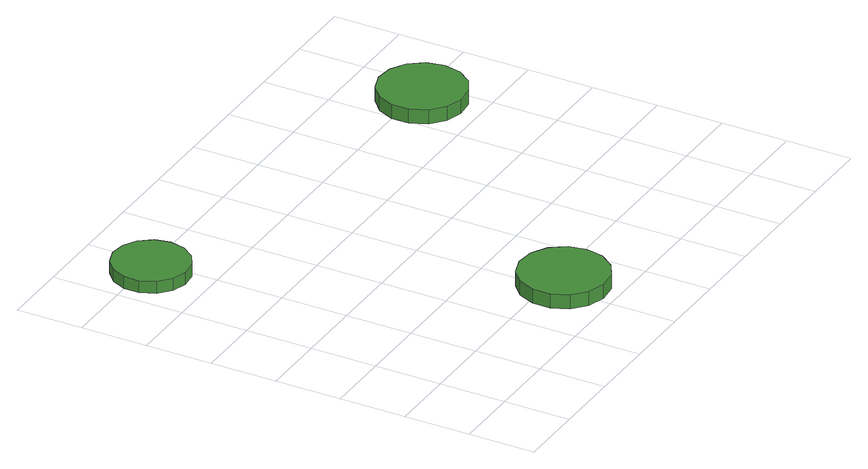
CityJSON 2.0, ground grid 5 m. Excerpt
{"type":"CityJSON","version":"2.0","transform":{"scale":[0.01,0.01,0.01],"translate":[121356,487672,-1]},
"CityObjects":{
"tree1":{"type":"SolitaryVegetationObject","attributes":{"function":"something"},"geometry":[{"type":"MultiSurface","lod":"1","boundaries":[[[0,1,2,3,4,5,6,7,8,9,10,11,12,13,14]],[[15,16,17,18,19,20,21,22,23,24,25,26,27,28,29]],[[0,29,28,1]],[[1,28,27,2]],[[2,27,26,3]],[[3,26,25,4]],[[4,25,24,5]],[[5,24,23,6]],[[6,23,22,7]],[[7,22,21,8]],[[8,21,20,9]],[[9,20,19,10]],[[10,19,18,11]],[[11,18,17,12]],[[12,17,16,13]],[[13,16,15,14]],[[14,15,29,0]]]}]},
"tree2":{"type":"SolitaryVegetationObject","attributes":{"function":"something"},"geometry":[{"type":"MultiSurface","lod":"1","boundaries":[[[30,31,32,33,34,35,36,37,38,39,40,41,42,43,44]],[[45,46,47,48,49,50,51,52,53,54,55,56,57,58,59]],[[30,59,58,31]],[[31,58,57,32]],[[32,57,56,33]],[[33,56,55,34]],[[34,55,54,35]],[[35,54,53,36]],[[36,53,52,37]],[[37,52,51,38]],[[38,51,50,39]],[[39,50,49,40]],[[40,49,48,41]],[[41,48,47,42]],[[42,47,46,43]],[[43,46,45,44]],[[44,45,59,30]]]}]},
"tree3":{"type":"SolitaryVegetationObject","attributes":{"function":"something"},"geometry":[{"type":"MultiSurface","lod":"1","boundaries":[[[60,61,62,63,64,65,66,67,68,69,70,71,72,73,74]],[[75,76,77,78,79,80,81,82,83,84,85,86,87,88,89]],[[60,89,88,61]],[[61,88,87,62]],[[62,87,86,63]],[[63,86,85,64]],[[64,85,84,65]],[[65,84,83,66]],[[66,83,82,67]],[[67,82,81,68]],[[68,81,80,69]],[[69,80,79,70]],[[70,79,78,71]],[[71,78,77,72]],[[72,77,76,73]],[[73,76,75,74]],[[74,75,89,60]]]}]}
},
"vertices":[
[649,2938,183],[625,3054,183],[555,3149,183],[453,3208,183],[336,3221,183],[224,3184,183],[136,3105,183],[88,2997,183],[88,2879,183],[136,2772,183],[224,2693,183],[336,2656,183],[453,2668,183],[555,2727,183],[625,2823,183],[625,2823,90],[555,2727,90],[453,2668,90],[336,2656,90],[224,2693,90],[136,2772,90],[88,2879,90],[88,2997,90],[136,3105,90],[224,3184,90],[336,3221,90],[453,3208,90],[555,3149,90],[625,3054,90],[649,2938,90],
[1910,404,189],[1882,538,189],[1801,649,189],[1683,718,189],[1546,732,189],[1416,690,189],[1314,598,189],[1259,473,189],[1259,336,189],[1314,211,189],[1416,119,189],[1546,77,189],[1683,91,189],[1801,160,189],[1882,270,189],[1882,270,79],[1801,160,79],[1683,91,79],[1546,77,79],[1416,119,79],[1314,211,79],[1259,336,79],[1259,473,79],[1314,598,79],[1416,690,79],[1546,732,79],[1683,718,79],[1801,649,79],[1882,538,79],[1910,404,79],
[3626,2440,188],[3598,2571,188],[3519,2679,188],[3403,2746,188],[3270,2760,188],[3143,2719,188],[3043,2629,188],[2989,2507,188],[2989,2373,188],[3043,2251,188],[3143,2161,188],[3270,2120,188],[3403,2134,188],[3519,2201,188],[3598,2309,188],[3598,2309,79],[3519,2201,79],[3403,2134,79],[3270,2120,79],[3143,2161,79],[3043,2251,79],[2989,2373,79],[2989,2507,79],[3043,2629,79],[3143,2719,79],[3270,2760,79],[3403,2746,79],[3519,2679,79],[3598,2571,79],[3626,2440,79]
]}
